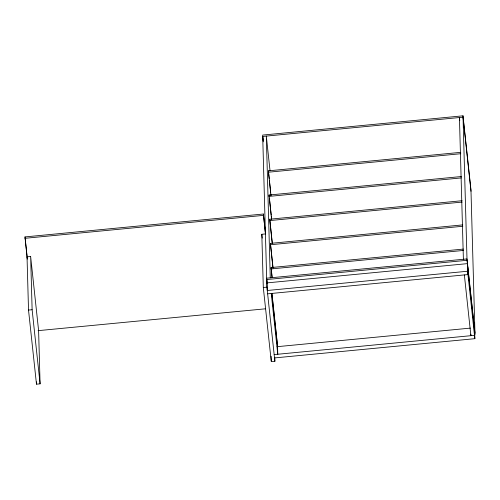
<?xml version="1.0" encoding="UTF-8"?>
<svg xmlns="http://www.w3.org/2000/svg" width="500" height="500" viewBox="0 0 500 500"><rect width="100%" height="100%" fill="white"/><g stroke="black" fill="none" stroke-linecap="round" stroke-linejoin="round"><path stroke-width="0.75" d="M463 115.819L467.031 260.3L475 334.412L470.962 189.931L463 115.819L262.669 135.075L266.913 287.156L274.881 361.269L271.275 361.619L263.306 287.5L261.819 234.275L265.425 233.925L263.394 214.019L25 236.925L27.281 259.156M270.912 195.362L268.387 170.837L460.731 152.35M268.425 172.206L460.769 153.719M271.588 219.544L269.062 195.019L461.406 176.531M269.1 196.388L461.444 177.9M25.038 238.294L263.431 215.387M272.262 243.725L269.738 219.2L462.081 200.712M269.775 220.569L462.119 202.081M30.638 256.494L27.031 256.837L28.519 310.069L36.481 384.181L40.087 383.837L38.606 330.606L30.638 256.494L32.125 309.719L40.087 383.837M272.938 267.906L270.413 243.381L462.756 224.894M270.45 244.75L462.794 226.262M272.038 277.419L271.087 267.562L463.431 249.075M271.125 268.931L463.469 250.444M266.663 278.181L466.994 258.931L474.963 333.044M467.031 260.3L266.7 279.55L267.119 283.412M28.519 310.069L32.125 309.719M263.306 287.5L266.913 287.156M467.606 271.238L267.275 290.494L267.062 282.887L467.394 263.637L467.606 271.238L474.856 338.681L274.519 357.931M267.631 293.831L467.962 274.575L467.75 266.975M38.106 330.656L265.625 308.788M277.056 346.694L470.4 328.113M274.163 354.594L474.494 335.344L474.281 327.738M471 191.3L463.038 117.188L262.706 136.444L263.288 141.844M459.762 120.625L459.431 117.531L463.387 259.275M464.356 274.925L470.887 335.688L470.844 334.169M270.044 170.837L266.312 136.094L270.269 277.838M268.387 170.837L269.219 178.556M269.381 180.1L270.712 192.45M270.875 193.994L271.044 195.538M262.913 137.387L263.244 140.475M269.062 195.019L269.225 196.562M269.394 198.106L271.219 215.087M271.388 216.631L271.631 218.944M269.738 219.2L272.225 242.356M270.413 243.381L273.069 268.081M271.087 267.562L272.169 277.594M263.394 214.019L265.387 232.544M271.931 293.275L277.488 345M271.85 293.575L277.556 346.644L277.769 354.25L271.238 293.488M266.831 279.725L267.075 282.044M261.819 234.275L262.238 238.131M25 236.925L27.244 257.775M474.644 331.075L474.856 338.681M274.775 357.413L274.881 361.269M271.125 356.219L271.25 360.844M267.506 289.269L267.544 290.788M36.419 381.869L36.481 384.181"/></g></svg>
